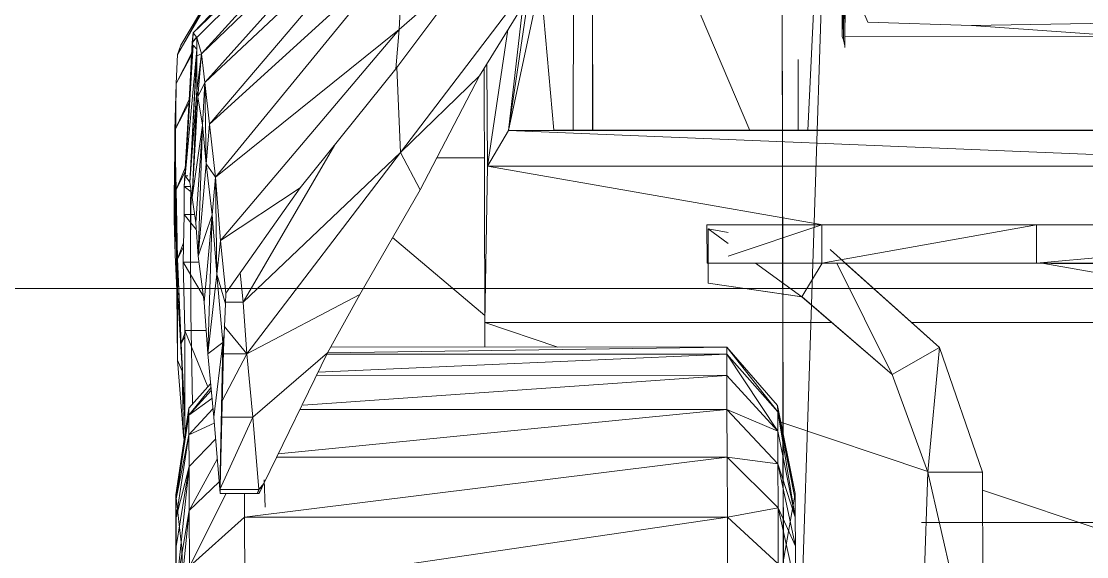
# Model space of a CAD drawing. Header units: inches. Extents: x -4169 to 1631, y -238 to 585.
# Drawn here: x 1428.73 to 1446.11, y -4.38 to 4.36 of the extents above; entities that cross this region are included whole.
import ezdxf

# ---------------------------------------------------------------- set-up
doc = ezdxf.new("R2010")
doc.units = ezdxf.units.IN
doc.header["$MEASUREMENT"] = 0
doc.linetypes.add('Aligning Line 1_8_', pattern=[0.25, 0.125, -0.125])
doc.linetypes.add('Grid Line 1_2_', pattern=[0.875, 0.5, -0.125, 0.125, -0.125])
for name, color, linetype, lineweight in [('0-5', 10, 'Continuous', 5), ('0-7', 7, 'Continuous', 9), ('A-FLOR-LEVL-1', 51, 'Grid Line 1_2_', 9), ('A-GENM', 5, 'Continuous', 9), ('G-ANNO-SYMB', 111, 'Aligning Line 1_8_', 9), ('G-ANNO-SYMB-2', 147, 'Aligning Line 1_8_', 9)]:
    doc.layers.add(name, color=color, linetype=linetype, lineweight=lineweight)

# ---------------------------------------------------------------- blocks, each defined once
blk = doc.blocks.new('CTR - 2nd Phase_rvt-2-BUILDING ELEVATION - SOUTH')
at = {"layer": 'A-FLOR-LEVL-1'}
blk.add_line((9609.49, 0), (12558.481, 0), dxfattribs=at)
blk = doc.blocks.new('Land_Rover_Evoque_-_SUV_Car_Vehicle_Automobile_13067 - Land Rover EVOQUE_dwg-V19-BUILDING ELEVATION - SOUTH')
at = {"layer": 'A-GENM'}
for p, q in [((12415.812, -14.041), (12415.764, 12.052)), ((12415.812, -12.39), (12415.764, 12.052)), ((12415.812, -14.041), (12416.652, 12.053)), ((12409.451, 7.617), (12406.17, 4.17)), ((12406.17, 4.17), (12409.604, 7.465)), ((12409.604, 7.465), (12406.227, 4.095)), ((12409.604, 7.465), (12406.303, 3.827)), ((12405.911, 3.819), (12407.843, 7.244)), ((12405.911, 3.819), (12407.816, 7.079)), ((12405.97, 3.971), (12407.819, 7.101)), ((12409.681, 7.082), (12406.303, 3.827)), ((12406.361, 3.358), (12409.681, 7.082)), ((12416.403, 6.93), (12416.194, 2.575)), ((12416.403, 6.93), (12416.194, 2.575)), ((12409.642, 6.451), (12406.361, 3.358)), ((12409.642, 6.451), (12406.438, 2.677)), ((12416.8, 6.494), (12416.775, 4.054)), ((12416.8, 6.494), (12416.797, 3.959)), ((12412.685, 2.576), (12412.678, 6.359)), ((12412.686, 2.576), (12412.678, 6.359)), ((12416.779, 6.225), (12416.775, 4.054)), ((12415.249, 2.575), (12413.834, 5.912)), ((12416.805, 5.798), (12416.802, 3.93)), ((12406.438, 2.677), (12409.604, 5.569)), ((12409.604, 5.569), (12406.536, 1.814)), ((12409.604, 5.569), (12409.527, 4.226)), ((12412.37, 2.576), (12412.375, 5.685)), ((12416.757, 5.514), (12416.755, 4.111)), ((12416.757, 5.514), (12416.775, 4.054)), ((12409.527, 4.226), (12410.665, 5.225)), ((12411.961, 5.378), (12409.551, 2.218)), ((12410.84, 3.469), (12411.982, 5.317)), ((12409.473, 3.58), (12410.594, 5.08)), ((12411.826, 4.975), (12411.315, 2.576)), ((12411.315, 2.576), (12411.64, 4.763)), ((12411.862, 4.722), (12412.051, 2.583)), ((12411.315, 2.576), (12411.547, 4.613)), ((12417.124, 4.458), (12417.172, 4.346)), ((12418.863, 4.292), (12417.172, 4.346)), ((12423.007, 4.355), (12418.863, 4.292)), ((12406.536, 1.814), (12409.527, 4.226)), ((12409.527, 4.226), (12406.615, 0.78)), ((12409.527, 4.226), (12409.473, 3.58)), ((12411.303, 4.219), (12410.973, 1.995)), ((12418.863, 4.292), (12421.093, 4.13)), ((12406.153, 4.014), (12406.115, 3.265)), ((12406.17, 4.17), (12406.152, 3.822)), ((12406.153, 4.014), (12406.152, 3.822)), ((12406.153, 4.014), (12406.17, 4.17)), ((12406.225, 4.097), (12406.153, 4.014)), ((12406.153, 4.014), (12406.227, 4.095)), ((12406.154, 3.822), (12406.153, 4.014)), ((12406.17, 4.17), (12406.227, 4.095)), ((12406.227, 4.095), (12406.227, 3.797)), ((12406.303, 3.827), (12406.227, 4.095)), ((12416.755, 4.111), (12416.775, 4.054)), ((12416.797, 3.959), (12416.775, 4.054)), ((12421.911, 4.115), (12416.797, 4.111)), ((12405.891, 3.341), (12406.144, 3.833)), ((12405.911, 3.819), (12405.97, 3.971)), ((12406.039, 1.836), (12406.17, 3.968)), ((12406.039, 1.836), (12406.227, 3.897)), ((12406.227, 3.893), (12406.115, 1.731)), ((12406.152, 3.822), (12406.167, 3.94)), ((12406.17, 3.968), (12406.227, 3.902)), ((12406.303, 3.827), (12406.227, 3.797)), ((12406.303, 3.827), (12406.228, 3.221)), ((12406.303, 3.827), (12406.247, 3.126)), ((12406.361, 3.358), (12406.303, 3.827)), ((12416.802, 3.93), (12416.797, 3.959)), ((12405.891, 3.341), (12405.911, 3.819)), ((12405.891, 3.341), (12406.142, 3.805)), ((12406.039, 1.836), (12406.152, 3.822)), ((12406.115, 3.265), (12406.152, 3.822)), ((12406.115, 3.265), (12406.152, 3.822)), ((12406.115, 1.731), (12406.227, 3.797)), ((12406.227, 3.797), (12406.228, 3.221)), ((12406.227, 3.797), (12406.228, 3.221)), ((12410.958, 3.66), (12410.973, 1.995)), ((12416.039, 3.734), (12416.037, 2.575)), ((12409.473, 3.58), (12407.916, 1.642)), ((12409.492, 3.605), (12409.551, 2.218)), ((12410.925, -0.556), (12410.916, 3.598)), ((12405.872, 2.584), (12405.891, 3.341)), ((12405.873, 1.95), (12405.891, 3.341)), ((12405.891, 3.341), (12405.873, 2.649)), ((12406.361, 3.358), (12406.247, 3.126)), ((12406.361, 3.358), (12406.324, 2.666)), ((12406.438, 2.677), (12406.361, 3.358)), ((12406.361, 3.358), (12406.382, 2.033)), ((12409.551, 2.218), (12410.84, 3.469)), ((12410.84, 3.469), (12409.872, 1.608)), ((12406.021, 1.661), (12406.115, 3.265)), ((12406.115, 3.265), (12406.039, 1.836)), ((12406.115, 1.731), (12406.228, 3.221)), ((12406.228, 3.221), (12406.153, 1.483)), ((12406.228, 3.221), (12406.247, 3.126)), ((12406.228, 3.221), (12406.247, 3.126)), ((12405.872, 2.584), (12406.105, 3.084)), ((12405.872, 2.584), (12406.101, 3.021)), ((12406.153, 1.483), (12406.247, 3.126)), ((12406.247, 3.126), (12406.324, 2.666)), ((12406.247, 3.126), (12406.324, 2.666)), ((12405.873, 2.626), (12405.857, 1.122)), ((12405.858, 1.495), (12405.873, 2.649)), ((12405.873, 2.649), (12405.877, 0.547)), ((12406.153, 1.483), (12406.324, 2.666)), ((12406.321, 2.626), (12406.211, 1.072)), ((12406.324, 2.666), (12406.25, 0.525)), ((12406.324, 2.666), (12406.382, 2.033)), ((12406.324, 2.666), (12406.382, 2.033)), ((12406.438, 2.677), (12406.382, 2.033)), ((12406.438, 2.677), (12406.536, 1.814)), ((12405.872, 2.584), (12405.873, 1.95)), ((12405.892, 1.615), (12405.872, 2.584)), ((12405.893, 1.039), (12405.872, 2.584)), ((12411.315, 2.576), (12410.973, 1.995)), ((12411.315, 2.576), (12412.051, 2.583)), ((12411.315, 2.576), (12423.776, 2.58)), ((12411.315, 2.576), (12422.938, 2.098)), ((12411.315, 2.576), (12425.549, 2.573)), ((12412.051, 2.583), (12423.776, 2.58)), ((12408.478, 2.342), (12406.985, -0.223)), ((12409.551, 2.218), (12406.985, -0.223)), ((12409.551, 2.218), (12407.044, -1.067)), ((12409.551, 2.218), (12409.872, 1.608)), ((12410.919, 2.132), (12410.144, 2.132)), ((12405.873, 1.95), (12405.893, 1.039)), ((12405.877, 0.547), (12405.873, 1.95)), ((12405.873, 1.95), (12405.896, 0.759)), ((12405.893, 1.039), (12405.873, 1.95)), ((12405.892, 1.615), (12406.039, 1.965)), ((12406.25, 0.525), (12406.382, 2.033)), ((12406.382, 2.033), (12406.48, 1.199)), ((12406.382, 2.033), (12406.48, 1.199)), ((12406.536, 1.814), (12406.382, 2.033)), ((12410.925, -0.556), (12410.973, 1.995)), ((12410.973, 1.995), (12416.441, 1.037)), ((12410.973, 1.995), (12422.912, 1.991)), ((12405.864, 1.771), (12405.858, 1.495)), ((12405.892, 1.615), (12406.035, 1.892)), ((12406.021, 1.661), (12406.039, 1.836)), ((12406.039, 1.836), (12406.115, 1.731)), ((12406.039, 1.836), (12406.084, 1.836)), ((12406.536, 1.814), (12406.48, 1.199)), ((12406.536, 1.814), (12406.614, 0.778)), ((12406.536, 1.814), (12406.557, 0.23)), ((12405.912, 0.484), (12405.892, 1.615)), ((12405.913, -0.002), (12405.892, 1.615)), ((12405.892, 1.615), (12405.893, 1.039)), ((12406.023, 1.208), (12406.021, 1.661)), ((12406.021, 1.661), (12406.139, 1.578)), ((12406.021, 1.661), (12406.126, 1.661)), ((12406.115, 1.731), (12406.153, 1.483)), ((12406.124, 1.357), (12406.131, 1.626)), ((12406.139, 1.574), (12406.125, 0.743)), ((12406.615, 0.779), (12407.916, 1.642)), ((12407.916, 1.642), (12406.702, -0.076)), ((12409.872, 1.608), (12408.887, -0.101)), ((12405.858, 1.495), (12405.857, 1.122)), ((12406.153, 1.483), (12406.211, 1.072)), ((12406.124, 1.357), (12406.125, 0.743)), ((12405.857, 1.122), (12405.877, 0.547)), ((12406.008, 0.428), (12406.023, 1.208)), ((12406.023, 1.208), (12406.219, 0.963)), ((12406.023, 1.208), (12406.192, 1.208)), ((12406.211, 1.072), (12406.25, 0.525)), ((12406.25, 0.525), (12406.48, 1.199)), ((12406.48, 1.199), (12406.347, -0.223)), ((12406.48, 1.199), (12406.406, -1.067)), ((12406.48, 1.199), (12406.557, 0.23)), ((12406.48, 1.199), (12406.557, 0.23)), ((12405.893, 1.039), (12405.913, -0.002)), ((12405.915, -0.259), (12405.893, 1.039)), ((12405.893, 1.039), (12405.916, -1.17)), ((12405.913, -0.002), (12405.893, 1.039)), ((12414.551, 1.035), (12416.424, 1.037)), ((12414.551, 1.035), (12414.552, 0.411)), ((12414.57, 0.969), (12414.572, 0.085)), ((12414.57, 0.969), (12414.896, 0.914)), ((12414.57, 0.969), (12414.896, 0.733)), ((12414.897, 0.527), (12416.424, 1.037)), ((12419.924, 1.038), (12416.424, 1.037)), ((12416.426, 0.413), (12416.424, 1.037)), ((12416.424, 1.036), (12416.928, 1.037)), ((12419.924, 1.038), (12416.426, 0.413)), ((12426.77, 1.037), (12419.924, 1.038)), ((12419.926, 0.413), (12419.924, 1.038)), ((12419.926, 0.413), (12426.77, 1.037)), ((12405.912, 0.484), (12406.014, 0.743)), ((12406.129, -0.403), (12406.125, 0.743)), ((12406.614, 0.778), (12406.557, 0.23)), ((12406.614, 0.778), (12406.702, -0.076)), ((12410.927, -0.444), (12409.422, 0.828)), ((12405.877, 0.547), (12405.915, -0.259)), ((12405.912, 0.484), (12406.013, 0.675)), ((12406.25, 0.525), (12406.347, -0.223)), ((12416.562, 0.632), (12416.564, 0.63)), ((12416.564, 0.63), (12418.346, -0.964)), ((12405.992, -1.35), (12405.912, 0.484)), ((12405.971, -0.898), (12405.912, 0.484)), ((12405.912, 0.484), (12405.913, -0.026)), ((12406.031, -0.688), (12406.008, 0.428)), ((12406.008, 0.428), (12406.334, -0.123)), ((12406.008, 0.428), (12406.263, 0.428)), ((12416.314, 0.409), (12414.552, 0.411)), ((12414.897, 0.412), (12416.426, 0.413)), ((12415.341, 0.412), (12416.1, -0.136)), ((12416.929, 0.413), (12415.597, 0.411)), ((12416.1, -0.136), (12416.43, 0.412)), ((12420.163, 0.406), (12416.314, 0.409)), ((12419.926, 0.413), (12416.426, 0.413)), ((12416.426, 0.413), (12416.929, 0.413)), ((12417.572, -1.405), (12416.671, 0.412)), ((12416.807, 0.413), (12418.345, -0.963)), ((12416.812, 0.409), (12416.913, 0.409)), ((12416.812, 0.409), (12416.913, 0.409)), ((12416.913, 0.409), (12420.569, 0.407)), ((12420.313, 0.412), (12416.929, 0.413)), ((12426.77, 0.412), (12419.926, 0.413)), ((12419.926, 0.413), (12420.313, 0.412)), ((12420.046, 0.406), (12422.425, -0.01)), ((12420.163, 0.406), (12420.569, 0.407)), ((12426.769, 0.404), (12420.163, 0.406)), ((12426.772, 0.412), (12420.313, 0.412)), ((12420.624, 0.412), (12420.569, 0.407)), ((12420.569, 0.407), (12422.526, 0.406)), ((12406.406, -1.067), (12406.557, 0.23)), ((12406.655, -0.883), (12406.557, 0.23)), ((12406.557, 0.23), (12406.655, -0.883)), ((12406.557, 0.23), (12406.698, -0.25)), ((12406.936, 0.255), (12406.985, -0.223)), ((12406.936, 0.255), (12406.985, -0.223)), ((12414.572, 0.084), (12414.572, 0.085)), ((12414.572, 0.085), (12416.1, -0.136)), ((12414.572, 0.084), (12416.101, -0.138)), ((12405.913, -0.026), (12405.99, -1.316)), ((12405.916, -1.17), (12405.913, -0.026)), ((12405.99, -1.316), (12405.913, -0.026)), ((12406.702, -0.076), (12406.698, -0.25)), ((12407.044, -1.067), (12408.887, -0.101)), ((12408.887, -0.101), (12408.362, -1.052)), ((12416.1, -0.136), (12417.574, -1.406)), ((12416.1, -0.136), (12417.572, -1.405)), ((12416.101, -0.138), (12417.574, -1.406)), ((12406.347, -0.223), (12406.406, -1.067)), ((12406.698, -0.25), (12406.675, -0.746)), ((12406.69, -0.223), (12406.985, -0.223)), ((12406.985, -0.223), (12407.044, -1.067)), ((12407.044, -1.067), (12406.985, -0.223)), ((12406.129, -0.403), (12406.16, -1.885)), ((12406.035, -2.255), (12406.031, -0.688)), ((12406.031, -0.688), (12406.408, -1.609)), ((12406.031, -0.688), (12406.379, -0.688)), ((12406.673, -0.618), (12407.044, -1.067)), ((12410.926, -0.957), (12410.925, -0.556)), ((12410.925, -0.556), (12412.117, -0.957)), ((12410.925, -0.556), (12416.588, -0.557)), ((12417.892, -0.558), (12422.291, -0.559)), ((12405.971, -0.898), (12406.031, -0.732)), ((12405.971, -0.898), (12406.031, -0.79)), ((12406.675, -0.746), (12406.655, -0.883)), ((12406.675, -0.746), (12406.665, -1.014)), ((12405.992, -1.35), (12405.971, -0.898)), ((12406.035, -2.101), (12405.971, -0.898)), ((12406.655, -0.883), (12406.406, -1.067)), ((12406.655, -0.883), (12406.504, -2.103)), ((12406.602, -3.284), (12406.655, -0.883)), ((12406.665, -1.014), (12406.609, -3.235)), ((12406.655, -0.883), (12406.665, -1.014)), ((12406.655, -0.883), (12406.665, -1.015)), ((12414.872, -0.958), (12408.362, -1.052)), ((12414.872, -0.958), (12408.415, -0.956)), ((12414.872, -0.958), (12415.703, -1.909)), ((12414.872, -0.958), (12415.704, -2.015)), ((12414.872, -0.958), (12414.873, -1.074)), ((12417.572, -1.405), (12418.345, -0.963)), ((12418.156, -2.999), (12418.345, -0.963)), ((12418.345, -0.963), (12419.045, -2.999)), ((12418.346, -0.964), (12419.046, -3)), ((12405.916, -1.17), (12406.014, -2.407)), ((12405.916, -1.17), (12405.992, -1.35)), ((12406.406, -1.067), (12406.504, -2.103)), ((12406.642, -1.837), (12407.044, -1.067)), ((12406.664, -1.067), (12407.044, -1.067)), ((12407.044, -1.067), (12407.142, -2.103)), ((12407.044, -1.067), (12407.142, -2.103)), ((12407.142, -2.103), (12408.362, -1.052)), ((12408.362, -1.052), (12407.32, -3.182)), ((12414.873, -1.074), (12408.204, -1.365)), ((12414.873, -1.074), (12408.352, -1.072)), ((12415.704, -2.015), (12414.873, -1.074)), ((12414.873, -1.074), (12415.706, -2.333)), ((12414.873, -1.074), (12414.875, -1.42)), ((12405.992, -1.35), (12406.007, -1.569)), ((12405.992, -1.35), (12406.035, -1.96)), ((12405.992, -1.35), (12406.014, -2.407)), ((12406.007, -1.569), (12405.992, -1.35)), ((12406.035, -2.128), (12405.992, -1.35)), ((12406.098, -1.954), (12406.452, -1.56)), ((12414.875, -1.42), (12407.961, -1.908)), ((12414.875, -1.42), (12408.178, -1.418)), ((12415.706, -2.333), (12414.875, -1.42)), ((12414.875, -1.42), (12414.877, -1.977)), ((12417.572, -1.405), (12418.156, -2.999)), ((12406.099, -2.07), (12406.458, -1.624)), ((12406.099, -2.07), (12406.462, -1.666)), ((12406.099, -2.07), (12406.475, -1.798)), ((12415.703, -1.909), (12415.989, -3.35)), ((12415.703, -1.909), (12415.704, -2.015)), ((12415.703, -1.909), (12415.989, -3.446)), ((12405.888, -3.367), (12406.098, -1.954)), ((12406.098, -1.954), (12405.889, -3.463)), ((12405.889, -3.463), (12406.099, -2.07)), ((12406.098, -1.954), (12406.099, -2.07)), ((12406.101, -2.388), (12406.099, -2.07)), ((12406.101, -2.388), (12406.491, -1.966)), ((12414.877, -1.977), (12407.556, -2.699)), ((12414.877, -1.977), (12407.91, -1.975)), ((12415.706, -2.333), (12414.877, -1.977)), ((12414.877, -1.977), (12415.708, -2.861)), ((12414.877, -1.977), (12414.88, -2.756)), ((12415.704, -2.015), (12415.706, -2.333)), ((12415.704, -2.015), (12415.989, -3.446)), ((12415.704, -2.015), (12415.99, -3.735)), ((12406.039, -2.348), (12406.035, -2.255)), ((12406.101, -2.388), (12406.512, -2.199)), ((12406.602, -3.284), (12406.504, -2.103)), ((12406.602, -3.284), (12407.142, -2.103)), ((12406.628, -2.103), (12407.142, -2.103)), ((12407.24, -3.284), (12407.142, -2.103)), ((12407.142, -2.103), (12407.24, -3.284)), ((12415.757, -2.183), (12418.156, -2.991)), ((12405.889, -3.463), (12406.101, -2.388)), ((12405.891, -3.741), (12406.101, -2.388)), ((12406.014, -2.407), (12406.021, -2.473)), ((12406.101, -2.388), (12406.104, -2.907)), ((12415.706, -2.333), (12415.708, -2.861)), ((12415.706, -2.333), (12415.99, -3.735)), ((12406.104, -2.907), (12406.533, -2.46)), ((12414.88, -2.756), (12407.006, -3.734)), ((12414.88, -2.756), (12407.53, -2.754)), ((12415.708, -2.861), (12414.88, -2.756)), ((12414.88, -2.756), (12415.711, -3.582)), ((12414.88, -2.756), (12414.883, -3.736)), ((12405.891, -3.741), (12406.104, -2.907)), ((12405.893, -4.213), (12406.104, -2.907)), ((12405.895, -4.866), (12406.104, -2.907)), ((12406.106, -3.627), (12406.104, -2.907)), ((12406.106, -3.627), (12406.561, -2.788)), ((12415.708, -2.861), (12415.711, -3.582)), ((12415.708, -2.861), (12415.99, -3.735)), ((12415.708, -2.861), (12415.993, -4.206)), ((12407.344, -3.569), (12407.325, -3.127)), ((12418.156, -2.999), (12418.046, -6.226)), ((12418.156, -2.999), (12419.045, -2.999)), ((12418.156, -2.999), (12419.053, -6.927)), ((12419.045, -2.999), (12419.053, -6.927)), ((12419.046, -3), (12419.054, -6.929)), ((12406.106, -3.627), (12406.591, -3.155)), ((12406.602, -3.284), (12406.609, -3.235)), ((12406.602, -3.284), (12406.609, -3.345)), ((12406.602, -3.284), (12407.24, -3.284)), ((12406.606, -3.288), (12406.608, -3.29)), ((12406.609, -3.235), (12406.608, -3.29)), ((12406.608, -3.29), (12406.609, -3.345)), ((12407.24, -3.284), (12407.215, -3.349)), ((12407.24, -3.284), (12407.32, -3.182)), ((12407.24, -3.284), (12407.287, -3.255)), ((12407.24, -3.284), (12407.247, -3.349)), ((12407.24, -3.284), (12407.247, -3.349)), ((12407.287, -3.255), (12407.247, -3.349)), ((12407.32, -3.182), (12407.287, -3.255)), ((12419.047, -3.291), (12421.416, -4.089)), ((12405.887, -3.462), (12405.888, -3.367)), ((12405.888, -3.74), (12405.887, -3.462)), ((12405.888, -3.367), (12405.889, -3.463)), ((12405.888, -3.367), (12405.982, -4.24)), ((12405.891, -3.741), (12405.889, -3.463)), ((12406.109, -4.541), (12406.707, -3.346)), ((12406.609, -3.345), (12407.215, -3.349)), ((12407.005, -3.348), (12407.006, -3.734)), ((12407.215, -3.349), (12407.247, -3.349)), ((12415.752, -4.714), (12415.989, -3.35)), ((12415.987, -3.446), (12415.989, -3.35)), ((12415.989, -3.35), (12415.989, -3.446)), ((12415.989, -3.446), (12415.99, -3.735)), ((12406.106, -3.627), (12405.895, -4.866)), ((12405.898, -5.673), (12406.106, -3.627)), ((12406.109, -4.541), (12406.106, -3.627)), ((12415.711, -3.582), (12414.883, -3.736)), ((12415.711, -3.582), (12415.714, -4.495)), ((12415.711, -3.582), (12415.993, -4.206)), ((12415.711, -3.582), (12415.995, -4.85)), ((12405.887, -4.21), (12405.888, -3.74)), ((12405.893, -4.213), (12405.891, -3.741)), ((12406.109, -4.541), (12407.006, -3.734)), ((12414.883, -3.736), (12407.006, -3.734)), ((12407.006, -3.734), (12407.01, -4.887)), ((12414.883, -3.736), (12407.01, -4.887)), ((12414.883, -3.736), (12415.714, -4.495)), ((12414.883, -3.736), (12414.886, -4.889)), ((12415.99, -3.735), (12415.993, -4.206)), ((12461.78, -3.831), (12418.052, -3.819)), ((12405.888, -4.863), (12405.887, -4.21)), ((12405.893, -4.263), (12405.887, -4.21)), ((12405.895, -4.866), (12405.893, -4.213)), ((12405.982, -4.24), (12406.003, -4.826)), ((12415.993, -4.206), (12415.995, -4.85))]:
    blk.add_line(p, q, dxfattribs=at)
blk = doc.blocks.new('Land_Rover_Evoque_-_SUV_Car_Vehicle_Automobile_13067 - Land_Rover_Evoque_-_SUV_Car_Vehicle_Automobile_13067-V20-BUILDING ELEVATION - SOUTH')
blk.add_blockref('Land_Rover_Evoque_-_SUV_Car_Vehicle_Automobile_13067 - Land Rover EVOQUE_dwg-V19-BUILDING ELEVATION - SOUTH', (0, 0))
blk = doc.blocks.new('CTR  - Topography_rvt-2-BUILDING ELEVATION - SOUTH')
at = {"layer": 'A-FLOR-LEVL-1'}
blk.add_line((9609.49, 0), (12558.481, 0), dxfattribs=at)
at = {"layer": 'G-ANNO-SYMB-2'}
blk.add_line((9742.879, 0), (12461.78, 0), dxfattribs=at)
at = {"layer": '0-7'}
blk.add_blockref('Land_Rover_Evoque_-_SUV_Car_Vehicle_Automobile_13067 - Land_Rover_Evoque_-_SUV_Car_Vehicle_Automobile_13067-V20-BUILDING ELEVATION - SOUTH', (0, 0), dxfattribs=at)
blk = doc.blocks.new('CTR - 1st Phase - Common Walls_rvt-2-BUILDING ELEVATION - SOUTH')
at = {"layer": 'A-FLOR-LEVL-1'}
blk.add_line((9609.49, 0), (12558.481, 0), dxfattribs=at)
at = {"layer": 'G-ANNO-SYMB-2'}
blk.add_line((9706.236, 0), (12461.78, 0), dxfattribs=at)

msp = doc.modelspace()

# ---------------------------------------------------------------- linework, layer by layer
at = {"layer": 'A-FLOR-LEVL-1'}
msp.add_line((-1364.3938, 0), (1583.0971, 0), dxfattribs=at)
at = {"layer": 'G-ANNO-SYMB'}
msp.add_line((-1268.3977, 0), (1487.1463, 0), dxfattribs=at)

# ---------------------------------------------------------------- block references
at = {"layer": '0-5'}
for name in ['CTR - 2nd Phase_rvt-2-BUILDING ELEVATION - SOUTH', 'CTR - 1st Phase - Common Walls_rvt-2-BUILDING ELEVATION - SOUTH', 'CTR  - Topography_rvt-2-BUILDING ELEVATION - SOUTH']:
    msp.add_blockref(name, (-10974.6342, 0), dxfattribs=at)

doc.saveas('drawing.dxf')
